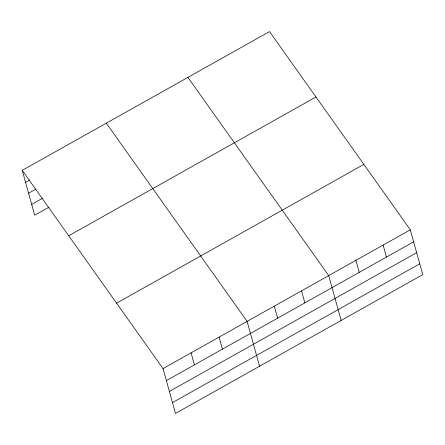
<?xml version="1.0" encoding="UTF-8"?>
<svg xmlns="http://www.w3.org/2000/svg" width="445" height="445" viewBox="0 0 445 445"><rect width="100%" height="100%" fill="white"/><g stroke="black" fill="none" stroke-linecap="round" stroke-linejoin="round"><path stroke-width="0.67" d="M22.25 170.357L269.514 31.584L410.318 229.804L422.75 274.643L175.486 413.416L163.048 368.582L22.25 170.357L34.682 215.196L48.995 207.164M25.582 182.383L29.759 180.036M28.586 193.208L35.745 189.197M31.684 204.366L42.414 198.342M68.714 235.772L315.978 96.993M116.584 303.167L363.854 164.389M163.048 368.582L410.318 229.804M166.386 380.603L413.65 241.824M169.384 391.433L416.654 252.654M172.482 402.591L419.746 263.813M187.918 77.38L328.716 275.6L341.154 320.439M106.322 123.176L247.12 321.396L259.552 366.235M383.117 245.067L386.449 257.088M355.917 260.336L359.249 272.357M301.521 290.863L304.853 302.889M274.32 306.132L277.652 318.153M219.096 337.126L222.428 349.147M191.072 352.852L194.404 364.872"/></g></svg>
